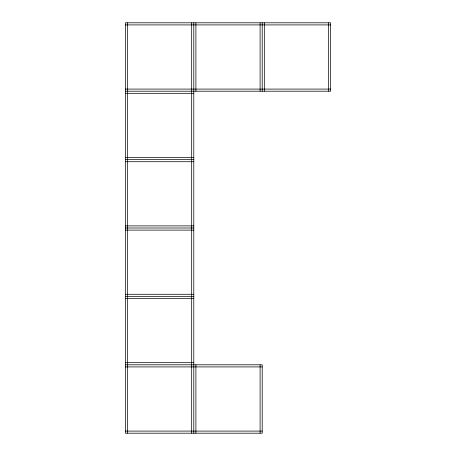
<?xml version="1.0" encoding="UTF-8"?>
<svg xmlns="http://www.w3.org/2000/svg" width="456" height="456" viewBox="0 0 456 456"><rect width="100%" height="100%" fill="white"/><g stroke="black" fill="none" stroke-linecap="round" stroke-linejoin="round"><path stroke-width="0.68" d="M125.36 24.915L330.64 24.915M125.36 89.085L330.64 89.085M125.36 91.2L330.64 91.2L330.64 22.8L125.36 22.8L125.36 433.2L262.211 433.2L262.211 364.8L125.36 364.8M125.36 93.315L193.789 93.315M125.36 157.485L193.789 157.485M125.36 159.6L193.789 159.6M125.36 161.715L193.789 161.715M125.36 225.885L193.789 225.885M125.36 228L193.789 228M125.36 230.115L193.789 230.115M125.36 294.285L193.789 294.285M125.36 296.4L193.789 296.4M125.36 298.515L193.789 298.515M125.36 362.685L193.789 362.685M125.36 366.915L262.211 366.915M125.36 431.085L262.211 431.085M328.525 22.8L328.525 91.2M264.326 22.8L264.326 91.2M262.211 22.8L262.211 91.2M260.102 22.8L260.102 91.2M260.102 364.8L260.102 433.2M195.898 22.8L195.898 91.2M195.898 364.8L195.898 433.2M193.789 22.8L193.789 433.2M191.674 22.8L191.674 433.2M127.475 22.8L127.475 433.2"/></g></svg>
